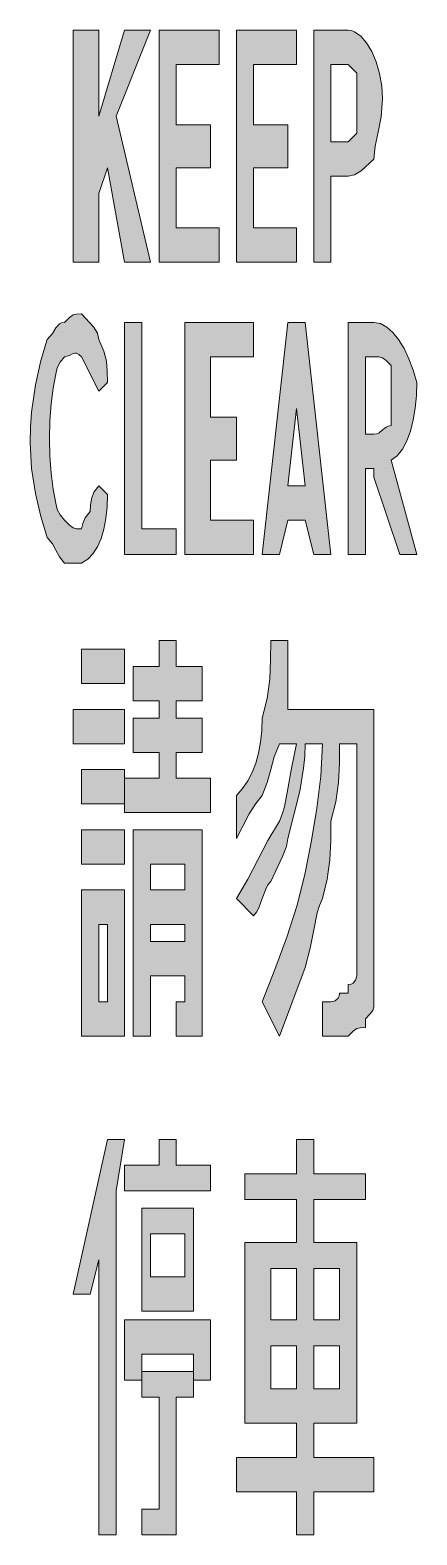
# Model space of a CAD drawing. Header units: metres. Extents: x 171 to 225, y 33 to 243.
import ezdxf

# ---------------------------------------------------------------- set-up
doc = ezdxf.new("R2010")
doc.units = ezdxf.units.M
doc.layers.add('FILL_WHITE_FFFFFF', color=7, linetype='Continuous', true_color=0xffffff)

msp = doc.modelspace()

# ---------------------------------------------------------------- hatches: boundary and pattern name
at = {"layer": 'FILL_WHITE_FFFFFF', "true_color": 0xffffff}
h = msp.add_hatch(color=7, dxfattribs=at)
h.dxf.hatch_style = 1
h.paths.add_polyline_path([(180.45, 220.05), (180.45, 210.45), (176.85, 210.45), (176.85, 242.85), (180.45, 242.85), (180.45, 230.85), (184.05, 242.85), (187.65, 242.85), (182.85, 230.85), (187.65, 210.45), (184.05, 210.45), (181.65, 223.65), (180.45, 220.05)])
h = msp.add_hatch(color=7, dxfattribs=at)
h.dxf.hatch_style = 1
h.paths.add_polyline_path([(197.25, 215.25), (197.25, 210.45), (188.85, 210.45), (188.85, 242.85), (197.25, 242.85), (197.25, 238.05), (191.25, 238.05), (191.25, 229.65), (196.05, 229.65), (196.05, 223.65), (191.25, 223.65), (191.25, 215.25), (197.25, 215.25)])
h = msp.add_hatch(color=7, dxfattribs=at)
h.dxf.hatch_style = 1
h.paths.add_polyline_path([(208.05, 215.25), (208.05, 210.45), (199.65, 210.45), (199.65, 242.85), (208.05, 242.85), (208.05, 238.05), (202.05, 238.05), (202.05, 229.65), (206.85, 229.65), (206.85, 223.65), (202.05, 223.65), (202.05, 215.25), (208.05, 215.25)])
h = msp.add_hatch(color=7, dxfattribs=at)
h.dxf.hatch_style = 1
h.paths.add_polyline_path([(212.85, 210.45), (210.45, 210.45), (210.45, 242.85), (215.25, 242.85), (215.7, 242.79), (216.15, 242.63), (217.01, 242.02), (217.82, 241.08), (218.55, 239.85), (219.16, 238.4), (219.64, 236.77), (219.94, 235.04), (220.05, 233.25), (219.86, 230.76), (219.45, 228.6), (219.04, 226.67), (218.85, 224.85), (217.05, 223.2), (216.15, 222.66), (215.25, 222.45), (212.85, 222.45), (212.85, 210.45)])
h.paths.add_polyline_path([(215.25, 227.25), (216.45, 228.45), (216.45, 233.25), (216.45, 236.85), (215.25, 238.05), (212.85, 238.05), (212.85, 227.25), (215.25, 227.25)], flags=16)
h = msp.add_hatch(color=7, dxfattribs=at)
h.dxf.hatch_style = 1
h.paths.add_polyline_path([(181.59, 176.31), (181.43, 174.69), (181.14, 173.22), (180.75, 171.9), (180.24, 170.75), (179.63, 169.78), (178.89, 169.01), (178.05, 168.45), (175.65, 168.45), (174.94, 169.35), (174.45, 170.25), (173.96, 171.15), (173.25, 172.05), (172.37, 174.96), (171.6, 178.2), (171.06, 181.67), (170.85, 185.25), (170.9, 187.44), (171.06, 189.52), (171.6, 193.35), (172.37, 196.72), (173.25, 199.65), (173.96, 200.53), (174.45, 201.3), (174.94, 201.84), (175.25, 202), (175.65, 202.05), (176.36, 202.74), (176.85, 203.1), (177.34, 203.23), (178.05, 203.25), (179.7, 201.45), (180.24, 200.55), (180.45, 199.65), (181.14, 198.04), (181.5, 196.65), (181.63, 195.26), (181.65, 193.65), (180.45, 192.45), (178.05, 197.25), (177.65, 197.59), (177.34, 197.76), (177.08, 197.78), (176.85, 197.7), (176.36, 197.42), (175.65, 197.25), (175.05, 196.5), (174.64, 195.73), (174.45, 194.85), (174.06, 192.9), (173.78, 190.69), (173.61, 188.31), (173.55, 185.85), (173.61, 183.39), (173.78, 181.01), (174.06, 178.8), (174.45, 176.85), (174.64, 175.97), (175.05, 175.2), (175.65, 174.45), (176.36, 173.76), (176.85, 173.4), (177.34, 173.27), (178.05, 173.25), (178.2, 174), (178.56, 174.77), (179.25, 175.65), (179.27, 176.55), (179.4, 177.45), (179.76, 178.35), (180.45, 179.25), (181.65, 178.05), (181.59, 176.31)])
h = msp.add_hatch(color=7, dxfattribs=at)
h.dxf.hatch_style = 1
h.paths.add_polyline_path([(184.05, 169.65), (184.05, 202.05), (186.45, 202.05), (186.45, 173.25), (191.25, 173.25), (191.25, 169.65), (184.05, 169.65)])
h = msp.add_hatch(color=7, dxfattribs=at)
h.dxf.hatch_style = 1
h.paths.add_polyline_path([(202.05, 174.45), (202.05, 169.65), (192.45, 169.65), (192.45, 202.05), (202.05, 202.05), (202.05, 197.25), (196.05, 197.25), (196.05, 188.85), (199.65, 188.85), (199.65, 182.85), (196.05, 182.85), (196.05, 174.45), (202.05, 174.45)])
h = msp.add_hatch(color=7, dxfattribs=at)
h.dxf.hatch_style = 1
h.paths.add_polyline_path([(209.25, 174.45), (206.85, 174.45), (205.65, 169.65), (203.25, 169.65), (206.85, 202.05), (209.25, 202.05), (212.85, 169.65), (210.45, 169.65), (209.25, 174.45)])
h.paths.add_polyline_path([(209.25, 179.25), (208.05, 190.05), (206.85, 179.25), (209.25, 179.25)], flags=16)
h = msp.add_hatch(color=7, dxfattribs=at)
h.dxf.hatch_style = 1
h.paths.add_polyline_path([(222.45, 169.65), (218.85, 180.45), (218.85, 181.65), (217.65, 181.65), (217.65, 169.65), (215.25, 169.65), (215.25, 202.05), (218.85, 202.05), (219.75, 201.89), (220.63, 201.41), (221.49, 200.66), (222.3, 199.65), (223.06, 198.42), (223.74, 196.99), (224.35, 195.39), (224.85, 193.65), (224.79, 191.86), (224.62, 190.11), (224.34, 188.44), (223.95, 186.9), (223.44, 185.53), (222.83, 184.37), (222.09, 183.46), (221.25, 182.85), (224.85, 169.65), (222.45, 169.65)])
h.paths.add_polyline_path([(219.56, 186.64), (220.05, 187.05), (220.54, 187.46), (220.85, 187.6), (221.25, 187.65), (221.25, 192.45), (221.25, 196.05), (220.54, 196.74), (220.05, 197.1), (219.56, 197.23), (218.85, 197.25), (217.65, 197.25), (217.65, 186.45), (218.85, 186.45), (219.25, 186.5), (219.56, 186.64)], flags=16)
h = msp.add_hatch(color=7, dxfattribs=at)
h.dxf.hatch_style = 1
h.paths.add_polyline_path([(194.85, 154.05), (194.85, 149.25), (191.25, 149.25), (191.25, 146.85), (194.85, 146.85), (194.85, 142.05), (191.25, 142.05), (191.25, 138.45), (196.05, 138.45), (196.05, 133.65), (184.05, 133.65), (184.05, 138.45), (188.85, 138.45), (188.85, 142.05), (185.25, 142.05), (185.25, 146.85), (188.85, 146.85), (188.85, 149.25), (185.25, 149.25), (185.25, 154.05), (188.85, 154.05), (188.85, 157.65), (191.25, 157.65), (191.25, 154.05), (194.85, 154.05)])
h = msp.add_hatch(color=7, dxfattribs=at)
h.dxf.hatch_style = 1
h.paths.add_polyline_path([(218.85, 148.05), (218.85, 107.25), (218.83, 106.54), (218.7, 106.05), (218.34, 105.56), (217.65, 104.85), (217.65, 103.65), (216.94, 103.63), (216.45, 103.5), (215.96, 103.14), (215.25, 102.45), (214.05, 102.45), (211.65, 102.45), (211.65, 107.25), (212.85, 107.25), (213.45, 107.4), (213.86, 107.76), (214, 108.05), (214.05, 108.45), (215.25, 108.45), (215.25, 109.65), (215.65, 109.7), (215.94, 109.84), (216.3, 110.25), (216.45, 110.85), (216.45, 143.25), (214.05, 143.25), (214.03, 140.55), (213.9, 137.85), (213.54, 135.15), (212.85, 132.45), (212.83, 129.75), (212.7, 127.05), (212.34, 124.35), (211.65, 121.65), (211.25, 120.7), (210.94, 119.64), (210.45, 117.3), (209.96, 114.73), (209.25, 112.05), (205.65, 102.45), (203.25, 107.25), (205.03, 111.75), (206.7, 116.25), (208.14, 120.75), (209.25, 125.25), (210.13, 129.75), (210.9, 134.25), (211.44, 138.75), (211.65, 143.25), (209.25, 143.25), (209.2, 141.5), (209.04, 139.84), (208.5, 136.65), (206.85, 130.05), (206.64, 128.94), (206.1, 127.5), (204.45, 124.05), (204.05, 123.55), (203.74, 122.96), (203.25, 121.65), (202.76, 120.34), (202.45, 119.75), (202.05, 119.25), (199.65, 121.65), (201.26, 124.35), (202.65, 127.05), (204.04, 129.75), (205.65, 132.45), (206.05, 133.41), (206.36, 134.47), (206.85, 136.95), (207.34, 139.87), (208.05, 143.25), (205.65, 143.25), (204.94, 141.45), (204.45, 139.65), (203.96, 137.85), (203.25, 136.05), (202.35, 134.94), (201.45, 133.5), (199.65, 130.05), (199.65, 136.05), (200.49, 137.01), (201.23, 138.07), (201.84, 139.26), (202.35, 140.55), (202.74, 141.96), (203.03, 143.47), (203.19, 145.11), (203.25, 146.85), (203.94, 149.55), (204.3, 152.25), (204.43, 154.95), (204.45, 157.65), (206.85, 157.65), (206.85, 148.05), (218.85, 148.05)])
h = msp.add_hatch(color=7, dxfattribs=at)
h.dxf.hatch_style = 1
h.paths.add_polyline_path([(184.05, 156.45), (184.05, 151.65), (178.05, 151.65), (178.05, 156.45), (184.05, 156.45)])
h = msp.add_hatch(color=7, dxfattribs=at)
h.dxf.hatch_style = 1
h.paths.add_polyline_path([(184.05, 148.05), (184.05, 143.25), (176.85, 143.25), (176.85, 148.05), (184.05, 148.05)])
h = msp.add_hatch(color=7, dxfattribs=at)
h.dxf.hatch_style = 1
h.paths.add_polyline_path([(184.05, 139.65), (184.05, 134.85), (178.05, 134.85), (178.05, 139.65), (184.05, 139.65)])
h = msp.add_hatch(color=7, dxfattribs=at)
h.dxf.hatch_style = 1
h.paths.add_polyline_path([(184.05, 131.25), (184.05, 126.45), (178.05, 126.45), (178.05, 131.25), (184.05, 131.25)])
h = msp.add_hatch(color=7, dxfattribs=at)
h.dxf.hatch_style = 1
h.paths.add_polyline_path([(191.25, 102.45), (191.25, 107.25), (192.45, 107.25), (192.45, 110.85), (187.65, 110.85), (187.65, 102.45), (185.25, 102.45), (185.25, 131.25), (194.85, 131.25), (194.85, 102.45), (191.25, 102.45)])
h.paths.add_polyline_path([(192.45, 126.45), (187.65, 126.45), (187.65, 122.85), (192.45, 122.85), (192.45, 126.45)], flags=16)
h.paths.add_polyline_path([(192.45, 115.65), (192.45, 118.05), (187.65, 118.05), (187.65, 115.65), (192.45, 115.65)], flags=16)
h = msp.add_hatch(color=7, dxfattribs=at)
h.dxf.hatch_style = 1
h.paths.add_polyline_path([(184.05, 102.45), (178.05, 102.45), (178.05, 122.85), (184.05, 122.85), (184.05, 102.45)])
h.paths.add_polyline_path([(181.65, 107.25), (181.65, 118.05), (180.45, 118.05), (180.45, 107.25), (181.65, 107.25)], flags=16)
h = msp.add_hatch(color=7, dxfattribs=at)
h.dxf.hatch_style = 1
h.paths.add_polyline_path([(180.45, 32.85), (180.45, 71.25), (179.25, 66.45), (176.85, 66.45), (181.65, 88.05), (184.05, 88.05), (182.85, 80.85), (182.85, 32.85), (180.45, 32.85)])
h = msp.add_hatch(color=7, dxfattribs=at)
h.dxf.hatch_style = 1
h.paths.add_polyline_path([(196.05, 84.45), (196.05, 80.85), (184.05, 80.85), (184.05, 84.45), (188.85, 84.45), (188.85, 88.05), (191.25, 88.05), (191.25, 84.45), (196.05, 84.45)])
h = msp.add_hatch(color=7, dxfattribs=at)
h.dxf.hatch_style = 1
h.paths.add_polyline_path([(210.45, 43.65), (218.85, 43.65), (218.85, 38.85), (210.45, 38.85), (210.45, 32.85), (208.05, 32.85), (208.05, 38.85), (199.65, 38.85), (199.65, 43.65), (208.05, 43.65), (208.05, 48.45), (200.85, 48.45), (200.85, 73.65), (208.05, 73.65), (208.05, 79.65), (200.85, 79.65), (200.85, 83.25), (208.05, 83.25), (208.05, 88.05), (210.45, 88.05), (210.45, 83.25), (217.65, 83.25), (217.65, 79.65), (210.45, 79.65), (210.45, 73.65), (216.45, 73.65), (216.45, 48.45), (210.45, 48.45), (210.45, 43.65)])
h.paths.add_polyline_path([(210.45, 62.85), (214.05, 62.85), (214.05, 70.05), (210.45, 70.05), (210.45, 62.85)], flags=16)
h.paths.add_polyline_path([(204.45, 70.05), (204.45, 62.85), (208.05, 62.85), (208.05, 70.05), (204.45, 70.05)], flags=16)
h.paths.add_polyline_path([(208.05, 59.25), (204.45, 59.25), (204.45, 53.25), (208.05, 53.25), (208.05, 59.25)], flags=16)
h.paths.add_polyline_path([(214.05, 53.25), (214.05, 59.25), (210.45, 59.25), (210.45, 53.25), (214.05, 53.25)], flags=16)
h = msp.add_hatch(color=7, dxfattribs=at)
h.dxf.hatch_style = 1
h.paths.add_polyline_path([(193.65, 64.05), (186.45, 64.05), (186.45, 78.45), (193.65, 78.45), (193.65, 64.05)])
h.paths.add_polyline_path([(192.45, 68.85), (192.45, 74.85), (187.65, 74.85), (187.65, 68.85), (192.45, 68.85)], flags=16)
h = msp.add_hatch(color=7, dxfattribs=at)
h.dxf.hatch_style = 1
h.paths.add_polyline_path([(196.05, 62.85), (196.05, 54.45), (193.65, 54.45), (193.65, 58.05), (186.45, 58.05), (186.45, 54.45), (184.05, 54.45), (184.05, 62.85), (196.05, 62.85)])
h = msp.add_hatch(color=7, dxfattribs=at)
h.dxf.hatch_style = 1
h.paths.add_polyline_path([(193.65, 55.65), (193.65, 52.05), (191.25, 52.05), (191.25, 32.85), (186.45, 32.85), (186.45, 36.45), (188.85, 36.45), (188.85, 52.05), (186.45, 52.05), (186.45, 55.65), (193.65, 55.65)])

# ---------------------------------------------------------------- linework, layer by layer
at = {"layer": 'FILL_WHITE_FFFFFF', "lineweight": 0, "true_color": 0xffffff}
for points in [[(180.45, 220.05), (180.45, 210.45), (176.85, 210.45), (176.85, 242.85), (180.45, 242.85), (180.45, 230.85), (184.05, 242.85), (187.65, 242.85), (182.85, 230.85), (187.65, 210.45), (184.05, 210.45), (181.65, 223.65)], [(197.25, 215.25), (197.25, 210.45), (188.85, 210.45), (188.85, 242.85), (197.25, 242.85), (197.25, 238.05), (191.25, 238.05), (191.25, 229.65), (196.05, 229.65), (196.05, 223.65), (191.25, 223.65), (191.25, 215.25)], [(208.05, 215.25), (208.05, 210.45), (199.65, 210.45), (199.65, 242.85), (208.05, 242.85), (208.05, 238.05), (202.05, 238.05), (202.05, 229.65), (206.85, 229.65), (206.85, 223.65), (202.05, 223.65), (202.05, 215.25)], [(212.85, 210.45), (210.45, 210.45), (210.45, 242.85), (215.25, 242.85), (215.7, 242.79), (216.15, 242.63), (217.01, 242.02), (217.82, 241.08), (218.55, 239.85), (219.16, 238.4), (219.64, 236.77), (219.94, 235.04), (220.05, 233.25), (219.86, 230.76), (219.45, 228.6), (219.04, 226.67), (218.85, 224.85), (217.05, 223.2), (216.15, 222.66), (215.25, 222.45), (212.85, 222.45)], [(215.25, 227.25), (216.45, 228.45), (216.45, 233.25), (216.45, 236.85), (215.25, 238.05), (212.85, 238.05), (212.85, 227.25)], [(181.59, 176.31), (181.43, 174.69), (181.14, 173.22), (180.75, 171.9), (180.24, 170.75), (179.63, 169.78), (178.89, 169.01), (178.05, 168.45), (175.65, 168.45), (174.94, 169.35), (174.45, 170.25), (173.96, 171.15), (173.25, 172.05), (172.37, 174.96), (171.6, 178.2), (171.06, 181.67), (170.85, 185.25), (170.9, 187.44), (171.06, 189.52), (171.6, 193.35), (172.37, 196.72), (173.25, 199.65), (173.96, 200.53), (174.45, 201.3), (174.94, 201.84), (175.25, 202), (175.65, 202.05), (176.36, 202.74), (176.85, 203.1), (177.34, 203.23), (178.05, 203.25), (179.7, 201.45), (180.24, 200.55), (180.45, 199.65), (181.14, 198.04), (181.5, 196.65), (181.63, 195.26), (181.65, 193.65), (180.45, 192.45), (178.05, 197.25), (177.65, 197.59), (177.34, 197.76), (177.08, 197.78), (176.85, 197.7), (176.36, 197.42), (175.65, 197.25), (175.05, 196.5), (174.64, 195.73), (174.45, 194.85), (174.06, 192.9), (173.78, 190.69), (173.61, 188.31), (173.55, 185.85), (173.61, 183.39), (173.78, 181.01), (174.06, 178.8), (174.45, 176.85), (174.64, 175.97), (175.05, 175.2), (175.65, 174.45), (176.36, 173.76), (176.85, 173.4), (177.34, 173.27), (178.05, 173.25), (178.2, 174), (178.56, 174.77), (179.25, 175.65), (179.27, 176.55), (179.4, 177.45), (179.76, 178.35), (180.45, 179.25), (181.65, 178.05)], [(184.05, 169.65), (184.05, 202.05), (186.45, 202.05), (186.45, 173.25), (191.25, 173.25), (191.25, 169.65)], [(202.05, 174.45), (202.05, 169.65), (192.45, 169.65), (192.45, 202.05), (202.05, 202.05), (202.05, 197.25), (196.05, 197.25), (196.05, 188.85), (199.65, 188.85), (199.65, 182.85), (196.05, 182.85), (196.05, 174.45)], [(209.25, 174.45), (206.85, 174.45), (205.65, 169.65), (203.25, 169.65), (206.85, 202.05), (209.25, 202.05), (212.85, 169.65), (210.45, 169.65)], [(222.45, 169.65), (218.85, 180.45), (218.85, 181.65), (217.65, 181.65), (217.65, 169.65), (215.25, 169.65), (215.25, 202.05), (218.85, 202.05), (219.75, 201.89), (220.63, 201.41), (221.49, 200.66), (222.3, 199.65), (223.06, 198.42), (223.74, 196.99), (224.35, 195.39), (224.85, 193.65), (224.79, 191.86), (224.62, 190.11), (224.34, 188.44), (223.95, 186.9), (223.44, 185.53), (222.83, 184.37), (222.09, 183.46), (221.25, 182.85), (224.85, 169.65)], [(219.56, 186.64), (220.05, 187.05), (220.54, 187.46), (220.85, 187.6), (221.25, 187.65), (221.25, 192.45), (221.25, 196.05), (220.54, 196.74), (220.05, 197.1), (219.56, 197.23), (218.85, 197.25), (217.65, 197.25), (217.65, 186.45), (218.85, 186.45), (219.25, 186.5)], [(209.25, 179.25), (208.05, 190.05), (206.85, 179.25)], [(194.85, 154.05), (194.85, 149.25), (191.25, 149.25), (191.25, 146.85), (194.85, 146.85), (194.85, 142.05), (191.25, 142.05), (191.25, 138.45), (196.05, 138.45), (196.05, 133.65), (184.05, 133.65), (184.05, 138.45), (188.85, 138.45), (188.85, 142.05), (185.25, 142.05), (185.25, 146.85), (188.85, 146.85), (188.85, 149.25), (185.25, 149.25), (185.25, 154.05), (188.85, 154.05), (188.85, 157.65), (191.25, 157.65), (191.25, 154.05)], [(218.85, 148.05), (218.85, 107.25), (218.83, 106.54), (218.7, 106.05), (218.34, 105.56), (217.65, 104.85), (217.65, 103.65), (216.94, 103.63), (216.45, 103.5), (215.96, 103.14), (215.25, 102.45), (214.05, 102.45), (211.65, 102.45), (211.65, 107.25), (212.85, 107.25), (213.45, 107.4), (213.86, 107.76), (214, 108.05), (214.05, 108.45), (215.25, 108.45), (215.25, 109.65), (215.65, 109.7), (215.94, 109.84), (216.3, 110.25), (216.45, 110.85), (216.45, 143.25), (214.05, 143.25), (214.03, 140.55), (213.9, 137.85), (213.54, 135.15), (212.85, 132.45), (212.83, 129.75), (212.7, 127.05), (212.34, 124.35), (211.65, 121.65), (211.25, 120.7), (210.94, 119.64), (210.45, 117.3), (209.96, 114.73), (209.25, 112.05), (205.65, 102.45), (203.25, 107.25), (205.03, 111.75), (206.7, 116.25), (208.14, 120.75), (209.25, 125.25), (210.13, 129.75), (210.9, 134.25), (211.44, 138.75), (211.65, 143.25), (209.25, 143.25), (209.2, 141.5), (209.04, 139.84), (208.5, 136.65), (206.85, 130.05), (206.64, 128.94), (206.1, 127.5), (204.45, 124.05), (204.05, 123.55), (203.74, 122.96), (203.25, 121.65), (202.76, 120.34), (202.45, 119.75), (202.05, 119.25), (199.65, 121.65), (201.26, 124.35), (202.65, 127.05), (204.04, 129.75), (205.65, 132.45), (206.05, 133.41), (206.36, 134.47), (206.85, 136.95), (207.34, 139.87), (208.05, 143.25), (205.65, 143.25), (204.94, 141.45), (204.45, 139.65), (203.96, 137.85), (203.25, 136.05), (202.35, 134.94), (201.45, 133.5), (199.65, 130.05), (199.65, 136.05), (200.49, 137.01), (201.23, 138.07), (201.84, 139.26), (202.35, 140.55), (202.74, 141.96), (203.03, 143.47), (203.19, 145.11), (203.25, 146.85), (203.94, 149.55), (204.3, 152.25), (204.43, 154.95), (204.45, 157.65), (206.85, 157.65), (206.85, 148.05)], [(184.05, 156.45), (184.05, 151.65), (178.05, 151.65), (178.05, 156.45)], [(184.05, 148.05), (184.05, 143.25), (176.85, 143.25), (176.85, 148.05)], [(184.05, 139.65), (184.05, 134.85), (178.05, 134.85), (178.05, 139.65)], [(184.05, 131.25), (184.05, 126.45), (178.05, 126.45), (178.05, 131.25)], [(191.25, 102.45), (191.25, 107.25), (192.45, 107.25), (192.45, 110.85), (187.65, 110.85), (187.65, 102.45), (185.25, 102.45), (185.25, 131.25), (194.85, 131.25), (194.85, 102.45)], [(192.45, 126.45), (187.65, 126.45), (187.65, 122.85), (192.45, 122.85)], [(184.05, 102.45), (178.05, 102.45), (178.05, 122.85), (184.05, 122.85)], [(181.65, 107.25), (181.65, 118.05), (180.45, 118.05), (180.45, 107.25)], [(192.45, 115.65), (192.45, 118.05), (187.65, 118.05), (187.65, 115.65)], [(180.45, 32.85), (180.45, 71.25), (179.25, 66.45), (176.85, 66.45), (181.65, 88.05), (184.05, 88.05), (182.85, 80.85), (182.85, 32.85)], [(196.05, 84.45), (196.05, 80.85), (184.05, 80.85), (184.05, 84.45), (188.85, 84.45), (188.85, 88.05), (191.25, 88.05), (191.25, 84.45)], [(210.45, 43.65), (218.85, 43.65), (218.85, 38.85), (210.45, 38.85), (210.45, 32.85), (208.05, 32.85), (208.05, 38.85), (199.65, 38.85), (199.65, 43.65), (208.05, 43.65), (208.05, 48.45), (200.85, 48.45), (200.85, 73.65), (208.05, 73.65), (208.05, 79.65), (200.85, 79.65), (200.85, 83.25), (208.05, 83.25), (208.05, 88.05), (210.45, 88.05), (210.45, 83.25), (217.65, 83.25), (217.65, 79.65), (210.45, 79.65), (210.45, 73.65), (216.45, 73.65), (216.45, 48.45), (210.45, 48.45)], [(193.65, 64.05), (186.45, 64.05), (186.45, 78.45), (193.65, 78.45)], [(192.45, 68.85), (192.45, 74.85), (187.65, 74.85), (187.65, 68.85)], [(204.45, 70.05), (204.45, 62.85), (208.05, 62.85), (208.05, 70.05)], [(210.45, 62.85), (214.05, 62.85), (214.05, 70.05), (210.45, 70.05)], [(196.05, 62.85), (196.05, 54.45), (193.65, 54.45), (193.65, 58.05), (186.45, 58.05), (186.45, 54.45), (184.05, 54.45), (184.05, 62.85)], [(208.05, 59.25), (204.45, 59.25), (204.45, 53.25), (208.05, 53.25)], [(214.05, 53.25), (214.05, 59.25), (210.45, 59.25), (210.45, 53.25)], [(193.65, 55.65), (193.65, 52.05), (191.25, 52.05), (191.25, 32.85), (186.45, 32.85), (186.45, 36.45), (188.85, 36.45), (188.85, 52.05), (186.45, 52.05), (186.45, 55.65)]]:
    msp.add_lwpolyline(points, close=True, dxfattribs=at)

doc.saveas('drawing.dxf')
